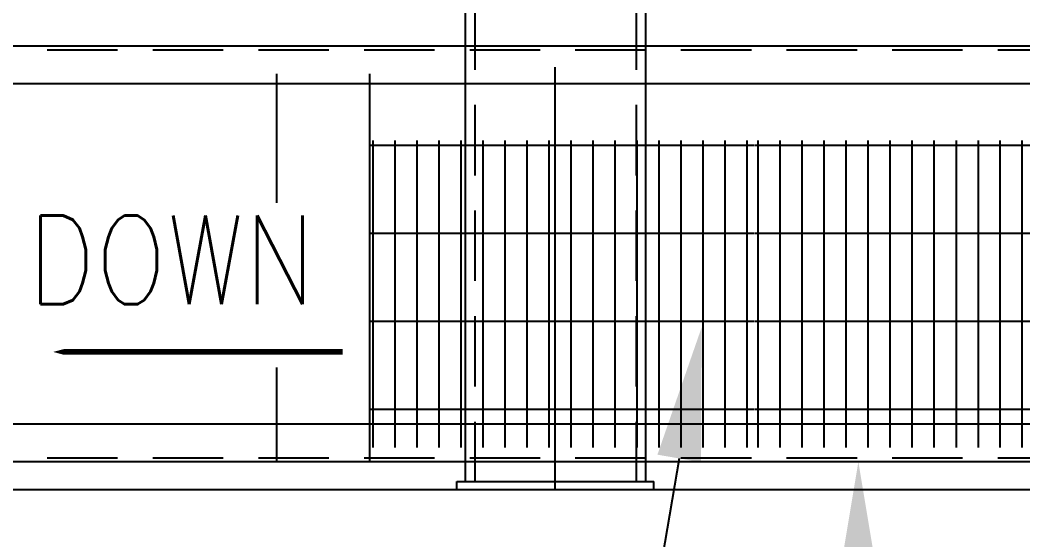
# Model space of a CAD drawing. Extents: x 0 to 68580, y 0 to 45720.
# Drawn here: x 41034 to 42843, y 10642 to 11580 of the extents above; entities that cross this region are included whole.
import ezdxf

# ---------------------------------------------------------------- set-up
doc = ezdxf.new("R2010")
doc.units = 0
doc.header["$LTSCALE"] = 40
doc.linetypes.add('CENTER2', pattern=[28.575, 19.05, -3.175, 3.175, -3.175])
doc.linetypes.add('HIDDEN2', pattern=[4.7625, 3.175, -1.5875])
doc.layers.get('0').update_dxf_attribs({"linetype": 'CONTINUOUS'})
doc.layers.get('DEFPOINTS').update_dxf_attribs({"linetype": 'CONTINUOUS'})
for name, color, linetype in [('EMS_DIM', 3, 'CONTINUOUS'), ('EMS_HATCH', 3, 'CONTINUOUS'), ('EMS_REV', 7, 'CONTINUOUS'), ('EMS_SHIPSTRUCTURE', 151, 'CONTINUOUS'), ('EMS_WALKWAY_PLATFORM', 2, 'CONTINUOUS'), ('WALWAYSTUFF', 2, 'CONTINUOUS')]:
    doc.layers.add(name, color=color, linetype=linetype)
doc.styles.add('EMS', font='Romans.shx', dxfattribs={"width": 0.85, "height": 240})
doc.styles.add('ROMANS', font='romans.shx', dxfattribs={"width": 0.8})
doc.dimstyles.get("Standard").update_dxf_attribs({"dimtxt": 0.125, "dimasz": 0.25, "dimexe": 0.18, "dimexo": 0.0625, "dimgap": 0.09, "dimtad": 0, "dimtih": 1, "dimtoh": 1, "dimzin": 12, "dimcen": 0.09, "dimclrd": 160, "dimclre": 160, "dimclrt": 200, "dimazin": 3, "dimtfac": 1, "dimtofl": 0, "dimtmove": 0, "dimatfit": 3})

# ---------------------------------------------------------------- blocks, each defined once
blk = doc.blocks.new('*X216')
at = {"color": 0}
for p, q in [((42365.8, 10809.2), (42365.8, 11362.7)), ((42405.5, 10809.2), (42405.5, 11362.7)), ((42445.2, 10809.2), (42445.2, 11362.7)), ((42484.8, 10809.2), (42484.8, 11362.7)), ((42524.5, 10809.2), (42524.5, 11362.7)), ((42564.2, 10809.2), (42564.2, 11362.7)), ((42603.9, 10809.2), (42603.9, 11362.7)), ((42643.6, 10809.2), (42643.6, 11362.7)), ((42683.3, 10809.2), (42683.3, 11362.7)), ((42723, 10809.2), (42723, 11362.7)), ((42762.7, 10809.2), (42762.7, 11362.7)), ((42802.3, 10809.2), (42802.3, 11362.7)), ((42842, 10809.2), (42842, 11362.7)), ((42881.7, 10809.2), (42881.7, 11362.7)), ((42921.4, 10809.2), (42921.4, 11362.7)), ((42961.1, 10809.2), (42961.1, 11362.7)), ((43000.8, 10809.2), (43000.8, 11362.7)), ((43040.5, 10809.2), (43040.5, 11362.7)), ((43053.5, 11353.8), (42359.9, 11353.8)), ((43053.5, 11195.1), (42359.9, 11195.1)), ((43053.5, 11036.3), (42359.9, 11036.3)), ((43053.5, 10877.6), (42359.9, 10877.6))]:
    blk.add_line(p, q, dxfattribs=at)
blk = doc.blocks.new('*X217')
at = {"color": 0}
for p, q in [((41671.3, 10809.2), (41671.3, 11362.7)), ((41711, 10809.2), (41711, 11362.7)), ((41750.7, 10809.2), (41750.7, 11362.7)), ((41790.4, 10809.2), (41790.4, 11362.7)), ((41830, 10809.2), (41830, 11362.7)), ((41869.7, 10809.2), (41869.7, 11362.7)), ((41909.4, 10809.2), (41909.4, 11362.7)), ((41949.1, 10809.2), (41949.1, 11362.7)), ((41988.8, 10809.2), (41988.8, 11362.7)), ((42028.5, 10809.2), (42028.5, 11362.7)), ((42068.2, 10809.2), (42068.2, 11362.7)), ((42107.9, 10809.2), (42107.9, 11362.7)), ((42147.5, 10809.2), (42147.5, 11362.7)), ((42187.2, 10809.2), (42187.2, 11362.7)), ((42226.9, 10809.2), (42226.9, 11362.7)), ((42266.6, 10809.2), (42266.6, 11362.7)), ((42306.3, 10809.2), (42306.3, 11362.7)), ((42346, 10809.2), (42346, 11362.7)), ((42359, 11353.8), (41665.5, 11353.8)), ((42359, 11195.1), (41665.5, 11195.1)), ((42359, 11036.3), (41665.5, 11036.3)), ((42359, 10877.6), (41665.5, 10877.6))]:
    blk.add_line(p, q, dxfattribs=at)
blk = doc.blocks.new('*U225')
at = {"layer": 'EMS_DIM'}
blk.add_lwpolyline([(42223.3, 10789.3), (41777.1, 8174.6), (41566.2, 8174.6)], dxfattribs=at)
blk.add_solid([(42183.9, 10796.1), (42263.7, 11025.9), (42262.7, 10782.6)], dxfattribs=at)
blk = doc.blocks.new('*U363')
at = {"layer": 'EMS_DIM', "color": 0, "style": 'EMS', "width": 0.85}
blk.add_text('2350', height=240, dxfattribs=at).set_placement((42157.7, 9488))
blk = doc.blocks.new('*D151')
at = {"layer": 'DEFPOINTS', "color": 0}
for p in [(43040.8, 10783), (42546.3, 8433), (43040.8, 8433)]:
    blk.add_point(p, dxfattribs=at)
at = {"layer": 'EMS_DIM', "color": 0}
for p, q in [((42853.3, 10783), (42433.8, 10783)), ((42546.3, 10543), (42546.3, 9840.5)), ((42546.3, 8673), (42546.3, 9375.5)), ((42853.3, 8433), (42433.8, 8433))]:
    blk.add_line(p, q, dxfattribs=at)
for points in [[(42506.3, 10543), (42586.3, 10543), (42546.3, 10783)], [(42506.3, 8673), (42586.3, 8673), (42546.3, 8433)]]:
    blk.add_solid(points, dxfattribs=at)
at = {"layer": 'EMS_REV'}
blk.add_blockref('*U363', (0, 0), dxfattribs=at)

msp = doc.modelspace()

# ---------------------------------------------------------------- linework, layer by layer
at = {"layer": 'EMS_SHIPSTRUCTURE', "linetype": 'CENTER2'}
msp.add_line((41999.573, 10733.032), (41999.573, 15633.032), dxfattribs=at)
at = {"layer": 'EMS_SHIPSTRUCTURE'}
for p, q in [((41837.44, 15618.032), (41837.44, 10748.032)), ((42162.44, 15618.032), (42162.44, 10748.032)), ((41822.44, 10748.032), (42177.44, 10748.032)), ((41822.44, 10733.032), (41822.44, 10748.032)), ((42177.44, 10733.032), (42177.44, 10748.032)), ((37127.437, 10733.032), (45480.767, 10733.032))]:
    msp.add_line(p, q, dxfattribs=at)
at = {"layer": 'EMS_SHIPSTRUCTURE', "linetype": 'HIDDEN2'}
for p, q in [((41854.44, 15618.032), (41854.44, 10748.032)), ((42145.44, 15618.032), (42145.44, 10748.032))]:
    msp.add_line(p, q, dxfattribs=at)
at = {"layer": 'EMS_WALKWAY_PLATFORM'}
for p, q in [((47115.864, 11533.032), (39297.661, 11533.032)), ((41496.847, 11483.032), (41496.847, 11250.233)), ((41664.667, 11483.032), (41664.667, 10783.032)), ((47053.094, 11465.032), (39297.661, 11465.032)), ((41496.847, 10953.24), (41496.847, 10783.032)), ((47053.094, 10851.032), (39297.661, 10851.032)), ((47122.864, 10783.032), (39297.661, 10783.032))]:
    msp.add_line(p, q, dxfattribs=at)
at = {"layer": 'EMS_WALKWAY_PLATFORM', "linetype": 'HIDDEN2'}
for p, q in [((47115.864, 11526.032), (39297.661, 11526.032)), ((47115.864, 10790.032), (39297.661, 10790.032))]:
    msp.add_line(p, q, dxfattribs=at)
at = {"layer": 'WALWAYSTUFF'}
msp.add_lwpolyline([(41094.154, 10981.471, 0, 100, 0), (41281.686, 10981.471, 10, 10, 0), (41616.178, 10981.471, 10, 10, 0)], format="xyseb", dxfattribs=at)

# ---------------------------------------------------------------- block references
at = {"layer": 'EMS_HATCH', "linetype": 'CONTINUOUS'}
for name in ['*X217', '*X216']:
    msp.add_blockref(name, (0, 0), dxfattribs=at)
at = {"layer": 'EMS_REV'}
msp.add_blockref('*U225', (0, 0), dxfattribs=at)

# ---------------------------------------------------------------- texts
at = {"layer": 'WALWAYSTUFF', "style": 'ROMANS', "width": 0.85}
msp.add_text('DOWN', height=160, dxfattribs=at).set_placement((41048.183, 11067.439))

# ---------------------------------------------------------------- dimensions: what is measured, and where the dimension line sits
at = {"layer": 'EMS_DIM'}
dim = msp.add_linear_dim(base=(42546.296, 8433.032), p1=(43040.767, 10783.032), p2=(43040.767, 8433.032), angle=90, dimstyle='Standard', dxfattribs=at)
dim.commit()
dim.dimension.update_dxf_attribs({"geometry": '*D151', "text_midpoint": (42546.296, 9608.032)})

doc.saveas('drawing.dxf')
